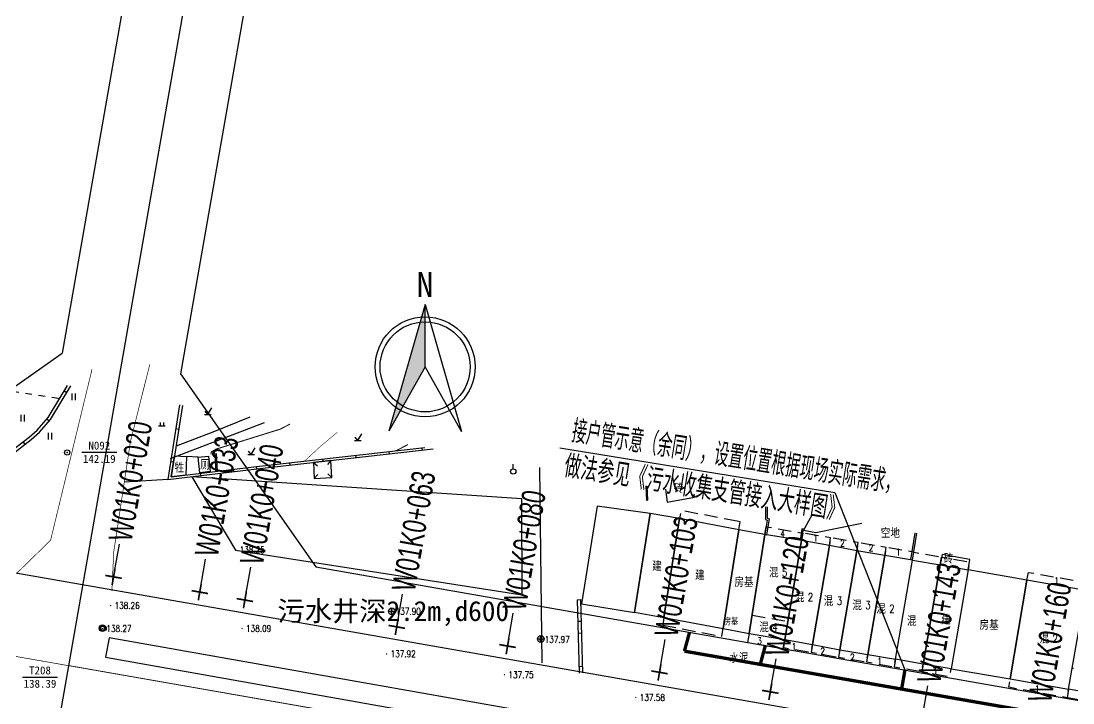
# Model space of a CAD drawing. Extents: x 529262 to 576451, y 2694391 to 2717535.
# Drawn here: x 562007.6 to 562165.4, y 2711071.6 to 2711173.8 of the extents above; entities that cross this region are included whole.
import ezdxf
from ezdxf.enums import TextEntityAlignment as Align
from ezdxf.xclip import XClip

# ---------------------------------------------------------------- set-up
doc = ezdxf.new("R2010")
doc.units = 0
doc.header["$XCLIPFRAME"] = 0
for name, pattern in [('X3', [5, 4, -1]), ('X5', [3, 2, -1]), ('X6', [2, 1, -1])]:
    doc.linetypes.add(name, pattern=pattern)
for name, color, linetype in [('a红线图', 1, 'Continuous'), ('COMPONENT', 8, 'Continuous'), ('DGX', 8, 'Continuous'), ('DLDW', 8, 'Continuous'), ('DLSS', 4, 'Continuous'), ('DMTZ', 8, 'Continuous'), ('GCD', 8, 'Continuous'), ('GPSCOMMON', 7, 'Continuous'), ('GXYZ', 8, 'Continuous'), ('JMD', 8, 'Continuous'), ('KZD', 8, 'Continuous'), ('PP-COM', 7, 'Continuous'), ('RD-中线', 40, 'Continuous'), ('RD-红线', 7, 'Continuous'), ('ZBTZ', 8, 'Continuous'), ('ZJ', 7, 'Continuous'), ('桩号标注_W01-', 7, 'Continuous'), ('纵断_分栏文字', 7, 'Continuous'), ('路名', 7, 'Continuous')]:
    doc.layers.add(name, color=color, linetype=linetype)
doc.layers.add('现状管道深度（物探资料）', color=2, linetype='Continuous', plot=False)
doc.styles.add('HZ', font='rs.shx', dxfattribs={"width": 0.8, "bigfont": 'hztxt.shx'})
doc.styles.add('JieTuHzTxt', font='smsim.shx', dxfattribs={"width": 0.7, "bigfont": 'smfs.shx'})
doc.styles.add('SMEDI', font='smsim.shx', dxfattribs={"width": 0.75, "height": 3.5, "bigfont": 'smfs.shx'})
doc.styles.get("Standard").update_dxf_attribs({"font": '', "height": 2.5, "bigfont": 'smfs.shx'})
doc.styles.add('宋体', font='', dxfattribs={"width": 0.75})
doc.styles.add('等线体', font='simhei.ttf')
doc.styles.get('Standard').set_extended_font_data('FangSong_GB2312')
doc.styles.get('宋体').set_extended_font_data('SimSun')
doc.linetypes.add('10422', pattern='A,0.75,[150,AAA.SHX,S=0.5,R=0,X=0,Y=0.5],1.5,[177,AAA.SHX,S=1,R=0,X=0,Y=0.4],0.75', length=3)
doc.linetypes.add('1161', pattern='A,0,[149,AAA.SHX,S=0.15,R=0,X=0,Y=0],-1.6', length=1.6)
doc.linetypes.add('445', pattern='A,8,-0.5,[147,AAA.SHX,S=1,R=0,X=0,Y=0],-1.5', length=10)

# ---------------------------------------------------------------- blocks, each defined once
blk = doc.blocks.new('Compass1')
for p, q in [((0, 12.5), (-7.245865642328226, -12.86052974814868)), ((0, 0), (0, 12.5)), ((0, 0), (-7.245865642328226, -12.86052974814868))]:
    blk.add_line(p, q)
at = {"color": 2}
for p, q in [((0, 12.5), (7.258392921233167, -12.9043752243162)), ((7.258392921233167, -12.9043752243162), (0, 0))]:
    blk.add_line(p, q, dxfattribs=at)
at = {"color": 3}
blk.add_circle((0, 0), 10, dxfattribs=at)
at = {"color": 2}
blk.add_circle((0, 0), 9, dxfattribs=at)
blk.add_solid([(-7.245865642328283, -12.86052974814882), (0, 12.5), (0, 0)], dxfattribs=at)
at = {"color": 3}
blk.add_text('N', height=5, dxfattribs=at).set_placement((-0.01376961122394693, 13.97023395669921), align=Align.CENTER)
blk = doc.blocks.new('A$C19FD0107')
at = {"layer": 'RD-中线', "color": 8, "linetype": 'Continuous', "flags": 128}
blk.add_lwpolyline([(-8910.044934011996, 17104.7686222787), (-8984.829305708408, 16677.69865296269)], dxfattribs=at)
at = {"layer": 'RD-红线', "color": 8, "linetype": 'Continuous', "flags": 128}
for points in [[(-8923.457875020802, 17080.34975416865), (-8984.205597624183, 16733.43866247591)], [(-8906.515874139965, 17072.74376130383), (-8966.474600918591, 16730.33837602101)]]:
    blk.add_lwpolyline(points, dxfattribs=at)
at = {"layer": 'RD-红线', "color": 8}
for points in [[(-9013.141403727233, 16713.12522032997), (-8984.205597624183, 16733.43866247591, 0.4141940690908014)], [(-8966.474600918591, 16730.33837602148), (-8946.159806773067, 16701.40064404206, 0.4142330559168292)]]:
    blk.add_lwpolyline(points, format="xyb", dxfattribs=at)
blk.add_lwpolyline([(-8946.159806773067, 16701.40064404206), (-8734.67003018409, 16664.38110236917)], dxfattribs=at)
blk = doc.blocks.new('GC200')
at = {"linetype": 'Continuous', "const_width": 0.2, "flags": 128}
blk.add_lwpolyline([(-0.1, 0, 1), (0.1, 0, 1)], format="xyb", close=True, dxfattribs=at)
blk = doc.blocks.new('gc125')
at = {"color": 8}
blk.add_line((0, 0.8), (0, 2.2), dxfattribs=at)
blk.add_circle((0, 0), 0.8, dxfattribs=at)
blk = doc.blocks.new('gc123')
at = {"color": 8}
for p, q in [((-1, 0), (1, 0)), ((0, 0), (-0.8, 1)), ((0, 0), (1.199999999999999, 2))]:
    blk.add_line(p, q, dxfattribs=at)
blk = doc.blocks.new('gc119')
at = {"color": 8}
for p, q in [((-1, 0), (1, 0)), ((-0.5, 1), (-0.5, 0)), ((0.5, 1), (0.5, 0))]:
    blk.add_line(p, q, dxfattribs=at)
blk = doc.blocks.new('gc121')
at = {"color": 8}
for p, q in [((-0.5, -1), (-0.5, 1)), ((0.5, -1), (0.5, 1))]:
    blk.add_line(p, q, dxfattribs=at)
blk = doc.blocks.new('gc117')
at = {"color": 8}
blk.add_circle((0, 0), 0.8, dxfattribs=at)
blk.add_point((0, 0), dxfattribs=at)
blk = doc.blocks.new('gcbj0109')
at = {"linetype": 'Continuous'}
for radius in [1, 0.6447541217484433]:
    blk.add_circle((0, 0), radius, dxfattribs=at)
blk = doc.blocks.new('gcbj0102')
for p, q in [((-1, 0), (1, 0)), ((-8.881784197001252e-16, -1), (-8.881784197001252e-16, 1))]:
    blk.add_line(p, q)
blk.add_circle((0, 0), 1)

msp = doc.modelspace()

# ---------------------------------------------------------------- linework, layer by layer
at = {"layer": 'a红线图', "color": 8, "lineweight": 0, "elevation": 137.0047}
msp.add_lwpolyline([(562282.1200077147, 2711030.416635995), (562014.7286890657, 2711077.239623325)], dxfattribs=at)
msp.add_lwpolyline([(562282.1200077147, 2711030.416635995), (562014.7286890657, 2711077.239623325)], dxfattribs=at)
at = {"layer": 'DGX', "color": 252, "linetype": 'Continuous', "flags": 128}
for points, const_width in [([(562050.1283465463, 2711107.875364961), (562052.4348195868, 2711110.012157921), (562055.0315557189, 2711112.185867162)], 0.075), ([(562063.8555171061, 2711109.420487618), (562065.624813765, 2711110.345099746)], 0.15)]:
    msp.add_lwpolyline(points, dxfattribs=dict(at, const_width=const_width))
at = {"layer": 'DLDW', "color": 252, "linetype": 'Continuous', "flags": 128}
for points in [[(562030.6186389182, 2711108.631460846), (562032.4136494417, 2711108.568038124), (562032.3148055591, 2711105.770526383), (562030.1231780604, 2711105.503237333)], [(562034.1506494418, 2711108.445038125), (562035.7126494417, 2711108.618038124), (562035.9666494417, 2711106.292038125), (562034.4046494418, 2711106.119038125)]]:
    msp.add_lwpolyline(points, close=True, dxfattribs=at)
at = {"layer": 'DLSS', "color": 8, "linetype": 'Continuous', "const_width": 0.1, "flags": 128}
for points in [[(562021.2247377269, 2711088.385836447), (562021.4923516129, 2711094.211601641), (562024.0157237664, 2711110.864396379), (562026.9091832452, 2711122.368800158)], [(562006.966850467, 2711091.054598456), (562012.0280005656, 2711096.003383643), (562018.2441177663, 2711121.640172043)]]:
    msp.add_lwpolyline(points, dxfattribs=at)
at = {"layer": 'DLSS', "color": 8, "linetype": 'X6', "flags": 128}
msp.add_lwpolyline([(562006.2691349349, 2711118.337070388), (562013.4052590717, 2711117.269760871)], dxfattribs=at)
at = {"layer": 'DLSS', "color": 8, "linetype": 'X3', "const_width": 0.15, "flags": 128}
msp.add_lwpolyline([(562047.946238475, 2711113.417067334), (562046.4647680204, 2711112.650802816), (562036.8107747262, 2711109.646483263), (562036.1386494415, 2711109.233038125), (562036.0806546964, 2711108.871688003)], dxfattribs=at)
at = {"layer": 'DLSS', "color": 8, "linetype": 'Continuous', "const_width": 0.1, "elevation": 136.145, "flags": 128}
msp.add_lwpolyline([(562084.0626494415, 2711065.071038125), (562061.7916494417, 2711068.945038125), (562012.0036494418, 2711077.665038124), (561959.5286494415, 2711086.845038125), (561890.1756494415, 2711099.030038125), (561878.887372768, 2711101.019500063)], dxfattribs=at)
at = {"layer": 'DMTZ', "linetype": '10422'}
msp.add_lwpolyline([(562041.897057511, 2711114.468220356), (562036.3596494417, 2711112.192038125), (562030.8476913695, 2711110.077644239)], dxfattribs=at)
at = {"layer": 'DMTZ', "linetype": '10422', "flags": 128}
for points in [[(562030.0136494418, 2711108.276038125), (562044.1276494418, 2711113.633038125)], [(562085.3628247753, 2711106.915268492), (562085.5286494417, 2711094.174038125), (562085.6819874429, 2711077.628666237)]]:
    msp.add_lwpolyline(points, dxfattribs=at)
at = {"layer": 'DMTZ', "linetype": '10422', "elevation": 139.09, "flags": 128}
msp.add_lwpolyline([(562029.6016494418, 2711105.087038125), (562023.0854797554, 2711104.691274603)], dxfattribs=at)
at = {"layer": 'GPSCOMMON', "const_width": 0.5}
for points in [[(562107.0929506592, 2711079.365782014), (562107.8547871504, 2711082.197118859)], [(562107.0929506592, 2711079.365782014), (562218.7688874237, 2711059.875407475)], [(562118.4657345408, 2711077.380933498), (562119.2307579183, 2711080.217740613)], [(562139.6687322917, 2711073.680455315), (562140.1693967944, 2711076.540712873)]]:
    msp.add_lwpolyline(points, dxfattribs=at)
at = {"layer": 'JMD', "linetype": 'Continuous'}
for p, q in [((562014.439480277, 2711118.110267388), (562014.0544235014, 2711118.343143492)), ((562011.8059547478, 2711113.865322811), (562011.465767339, 2711114.15989458)), ((562030.8138474467, 2711112.740571683, 143.596), (562031.2583072236, 2711112.670176322, 143.596)), ((562008.211971886, 2711110.414920491), (562007.9353815251, 2711110.76988214)), ((562062.8411444867, 2711108.954100196), (562062.8019959005, 2711109.301903859)), ((562067.809768248, 2711109.513365713), (562067.7706196618, 2711109.861169377)), ((562030.0316767732, 2711107.802129717, 143.596), (562030.4761365501, 2711107.731734357, 143.596)), ((562036.4236494417, 2711108.924038125), (562036.4330652193, 2711108.72425989)), ((562036.9571910615, 2711108.19243078), (562036.7575542988, 2711108.180382419)), ((562047.9352732028, 2711107.276303642), (562047.8961246167, 2711107.624107306)), ((562051.4418911336, 2711107.6710066), (562052.0527018551, 2711107.154373014)), ((562052.9038969643, 2711107.83556916), (562052.8647483779, 2711108.183372823)), ((562054.0506596705, 2711107.964648131), (562053.5340260842, 2711107.353837409)), ((562057.8725207255, 2711108.394834678), (562057.8333721393, 2711108.742638341)), ((562034.5648733875, 2711105.692354625), (562034.5225012322, 2711106.039780302)), ((562039.5280973329, 2711106.297671126), (562039.4857251779, 2711106.645096803)), ((562042.9666494417, 2711106.717038125), (562042.9275008556, 2711107.064841788)), ((562051.5726494418, 2711105.278038125), (562052.1066276868, 2711105.873745464)), ((562054.1896494417, 2711105.421038125), (562053.5939421029, 2711105.95501637)), ((562101.3846494417, 2711101.980038125), (562101.5345374604, 2711101.985833109)), ((562119.1676494417, 2711096.848038125), (562119.4145010835, 2711096.808487309)), ((562124.629259214, 2711097.213833476), (562124.8273457936, 2711097.186234436)), ((562091.0216494417, 2711087.084038124), (562091.5215752709, 2711087.092650058)), ((562091.0772494418, 2711083.856438125), (562091.5771752708, 2711083.865050058)), ((562091.1405931675, 2711082.085453085), (562091.6404516714, 2711082.097347458)), ((562091.2595368933, 2711077.086868046), (562091.7593953973, 2711077.098762419))]:
    msp.add_line(p, q, dxfattribs=at)
at = {"layer": 'JMD', "linetype": 'Continuous', "flags": 128}
for points in [[(562003.8156494417, 2711109.290038125), (562006.1446494418, 2711108.804038125), (562009.0886494417, 2711111.098038125), (562010.3466494418, 2711112.180038125), (562012.0256494418, 2711114.119038125), (562015.057455754, 2711119.132079593)], [(562003.9075723598, 2711109.730549393), (562006.0324997279, 2711109.287133892), (562008.8034691629, 2711111.446306406), (562010.028124277, 2711112.499626624), (562011.660403161, 2711114.384670552), (562014.5815709517, 2711119.214773061)], [(562042.9275008556, 2711107.064841788), (562068.158491715, 2711109.904828038)], [(562042.9666494417, 2711106.717038125), (562069.3885883436, 2711109.691076822)], [(562037.0683682554, 2711106.350266897), (562036.9116494417, 2711108.947038125), (562036.4236494417, 2711108.924038125)], [(562036.8694683416, 2711106.326009231), (562036.723903256, 2711108.737967421), (562036.4330652193, 2711108.72425989)], [(562029.6016494418, 2711105.087038125), (562042.9666494417, 2711106.717038125)], [(562030.1231780604, 2711105.503237333), (562042.9275008556, 2711107.064841788)], [(562101.3009188639, 2711104.145740538), (562101.3846494417, 2711101.980038125)], [(562101.4520462367, 2711104.119479462), (562101.5345374604, 2711101.985833109)], [(562104.2632083297, 2711103.630989939), (562104.5046494417, 2711101.704038124), (562108.6086494417, 2711102.446038125), (562108.5659828378, 2711102.883306168)], [(562119.266921875, 2711101.02382726), (562119.2766494417, 2711099.103038125), (562119.5156494417, 2711099.020038125), (562119.1676494417, 2711096.848038125)], [(562119.5171452832, 2711100.980346482), (562119.52575049, 2711099.281176648), (562119.7956596506, 2711099.187442504), (562119.4145010835, 2711096.808487309)], [(562114.9976494417, 2711097.60860557), (562106.3476494417, 2711099.246038124), (562104.0266494417, 2711084.437038124), (562112.9036494417, 2711082.768038125), (562114.9976494417, 2711096.006771458)], [(562114.9976494417, 2711096.006771458), (562115.2436494417, 2711097.562038125), (562114.9976494417, 2711097.60860557)], [(562114.9976494417, 2711082.359479052), (562116.7886494417, 2711082.010038124), (562119.1676494417, 2711096.848038125), (562115.2436494417, 2711097.562038125), (562114.9976494417, 2711096.006771458)], [(562125.0371287547, 2711097.635990468), (562124.6967914711, 2711097.698532721), (562124.4563338422, 2711095.972696266)], [(562125.0009809379, 2711097.439284252), (562124.8660573061, 2711097.464078562), (562124.6544204218, 2711095.945097226)], [(562141.0441670696, 2711093.049861116), (562141.7078838501, 2711097.124310094)], [(562141.2906494415, 2711093.008038125), (562141.9542065868, 2711097.081507127)], [(562114.9976494417, 2711096.006771458), (562112.9036494417, 2711082.768038125), (562114.9976494417, 2711082.359479052)]]:
    msp.add_lwpolyline(points, dxfattribs=at)
for points, elevation in [([(562031.377012826, 2711116.296265647), (562029.6016494418, 2711105.087038125)], 143.596), ([(562031.8204186663, 2711116.219215977), (562030.1231780604, 2711105.503237333)], 143.596), ([(562133.7059232207, 2711098.514793392), (562126.8227624638, 2711097.121711089), (562124.9316693716, 2711097.451357818), (562126.2764858268, 2711099.805790574)], -526.821)]:
    msp.add_lwpolyline(points, dxfattribs=dict(at, elevation=elevation))
at = {"layer": 'JMD', "linetype": '445', "ltscale": 0.5, "flags": 128}
msp.add_lwpolyline([(562034.1506494418, 2711108.445038125), (562032.4136494417, 2711108.568038124)], dxfattribs=at)
at = {"layer": 'JMD', "linetype": 'Continuous', "flags": 128}
for points in [[(562051.4418911336, 2711107.6710066), (562051.5726494418, 2711105.278038125), (562054.1896494417, 2711105.421038125), (562054.0506596705, 2711107.964648131)], [(562033.200035112, 2711105.498847782), (562039.7631879703, 2711094.516253707), (562082.7537784034, 2711087.7999007), (562082.7311542716, 2711102.201175162)], [(562091.6308412598, 2711086.466958795), (562099.5880715637, 2711085.1843946), (562101.939688448, 2711100.013753025), (562093.9839664196, 2711101.124341049)], [(562101.9406494417, 2711100.009038125), (562099.5846494418, 2711085.187038125), (562104.0266494417, 2711084.437038124), (562106.3476494417, 2711099.246038124)], [(562119.1676494417, 2711096.848038125), (562116.7886494417, 2711082.010038124), (562122.1286494418, 2711081.100038125), (562124.6536494417, 2711095.940038124)], [(562124.6536494417, 2711095.940038124), (562122.1286494418, 2711081.100038125), (562126.3046494417, 2711080.350038125), (562128.8296494415, 2711095.190038125)], [(562126.3046494417, 2711080.350038125), (562130.4206494418, 2711079.585038125), (562132.9456494414, 2711094.425038124), (562128.8296494415, 2711095.190038125)], [(562130.4206494418, 2711079.585038125), (562134.6166494418, 2711078.872038125), (562137.1416494414, 2711093.712038124), (562132.9456494414, 2711094.425038124)], [(562134.6166494418, 2711078.872038125), (562138.7586494418, 2711078.155038125), (562141.2906494415, 2711093.008038125), (562137.1416494414, 2711093.712038124)], [(562149.6446494417, 2711091.577038124), (562149.8986494415, 2711093.122038125), (562145.7266494418, 2711093.856038125), (562145.4696494418, 2711092.324038125)], [(562141.2906494415, 2711093.008038125), (562145.4696494418, 2711092.324038125), (562142.8876494417, 2711077.432038125), (562138.7656494417, 2711078.168038124)], [(562142.8876494417, 2711077.432038125), (562145.4696494418, 2711092.324038125), (562149.6446494417, 2711091.577038124), (562147.0856494418, 2711076.721038125)], [(562147.0856494418, 2711076.721038125), (562155.9616494417, 2711075.205038125), (562158.4686494418, 2711090.005038125), (562149.6446494417, 2711091.577038124)], [(562155.9616494417, 2711075.205038125), (562164.7176494416, 2711073.649038124), (562167.3056494417, 2711088.446038125), (562158.4686494418, 2711090.005038125)]]:
    msp.add_lwpolyline(points, close=True, dxfattribs=at)
at = {"layer": 'JMD', "linetype": 'X5', "flags": 128}
for points in [[(562114.9976494417, 2711098.851708089), (562106.5748263161, 2711100.446136387), (562106.3476494417, 2711099.246038124)], [(562115.2436494417, 2711097.562038125), (562115.4708263162, 2711098.762136388), (562114.9976494417, 2711098.851708089)], [(562128.8296494415, 2711095.190038125), (562129.015087558, 2711096.354302149), (562124.8394751912, 2711097.076474699), (562124.6536494417, 2711095.940038124)], [(562132.9456494414, 2711094.425038124), (562133.138783783, 2711095.641108502), (562129.015087558, 2711096.354302149), (562128.8296494415, 2711095.190038125)], [(562137.1416494414, 2711093.712038124), (562137.3321871993, 2711094.915858989), (562133.138783783, 2711095.641108502), (562132.9456494414, 2711094.425038124)], [(562141.2906494415, 2711093.008038125), (562141.4784614163, 2711094.198760475), (562137.3321871993, 2711094.915858989), (562137.1416494414, 2711093.712038124)], [(562141.2906494415, 2711093.008038125), (562141.4784614163, 2711094.198760475), (562145.6626549839, 2711093.475103806), (562145.4696494418, 2711092.324038125)], [(562145.4696494418, 2711092.324038125), (562145.6626549839, 2711093.475103806), (562149.8376494417, 2711092.753038125), (562149.6446494417, 2711091.577038124)], [(562158.4686494418, 2711090.005038125), (562158.7046494418, 2711091.175038125), (562167.5416494417, 2711089.616038125), (562167.3056494417, 2711088.446038125)], [(562122.1286494418, 2711081.100038125), (562121.9282801808, 2711079.924244879), (562126.1030894413, 2711079.195441163), (562126.3046494417, 2711080.350038125)], [(562126.3046494417, 2711080.350038125), (562126.1030894413, 2711079.195441163), (562130.2269606418, 2711078.475529793), (562130.4206494418, 2711079.585038125)], [(562130.4206494418, 2711079.585038125), (562130.2269606418, 2711078.475529793), (562134.4196566558, 2711077.743603555), (562134.6166494418, 2711078.872038125)], [(562134.6166494418, 2711078.872038125), (562134.4196566558, 2711077.743603555), (562138.5606273022, 2711077.020707105), (562138.7656494417, 2711078.168038124)], [(562138.7586494418, 2711078.155038125), (562138.5606273022, 2711077.020707105), (562142.6899988645, 2711076.299835527), (562142.8876494417, 2711077.432038125)], [(562142.8876494417, 2711077.432038125), (562142.6899988645, 2711076.299835527), (562146.889695227, 2711075.566687227), (562147.0856494418, 2711076.721038125)], [(562164.7176494416, 2711073.649038124), (562164.4923258964, 2711072.387051602), (562155.7363258965, 2711073.943051602), (562155.9616494417, 2711075.205038125)], [(562173.8576494417, 2711072.618038124), (562173.5096494417, 2711070.777038125), (562164.4923258964, 2711072.387051602), (562164.7176494416, 2711073.649038124)]]:
    msp.add_lwpolyline(points, dxfattribs=at)
for points, elevation in [([(562119.1676494417, 2711096.848038125), (562119.3606494418, 2711098.024038125), (562124.8394751912, 2711097.076474699), (562124.6536494417, 2711095.940038124)], 137.32), ([(562117.2283947068, 2711084.75276206), (562122.5947944593, 2711083.839678545)], 137.294), ([(562116.7886494417, 2711082.010038124), (562116.5607579182, 2711080.672740613), (562121.9007579185, 2711079.762740613), (562122.1286494418, 2711081.100038125)], 137.32), ([(562174.293619555, 2711075.206917854), (562165.2662707929, 2711076.785804019)], 136.934)]:
    msp.add_lwpolyline(points, dxfattribs=dict(at, elevation=elevation))
at = {"layer": 'JMD', "linetype": 'Continuous'}
for points in [[(562091.0216494417, 2711087.084038124), (562091.283506972, 2711076.079530538)], [(562091.5215079456, 2711087.095932497), (562091.783365476, 2711076.091424911)]]:
    msp.add_lwpolyline(points, dxfattribs=at)
at = {"layer": 'JMD', "linetype": 'Continuous', "flags": 128}
msp.add_lwpolyline([(562167.3056494417, 2711088.446038125), (562176.2526494418, 2711086.840038125), (562173.8576494417, 2711072.618038124, -0.2935073755035101), (562173.3876494417, 2711072.101038125), (562164.7176494416, 2711073.649038124)], format="xyb", close=True, dxfattribs=at)
at = {"layer": 'JMD', "linetype": 'X5'}
msp.add_lwpolyline([(562104.0266494417, 2711084.437038124), (562103.8306494417, 2711083.259038125), (562112.6830389493, 2711081.594665242), (562112.9036494417, 2711082.768038125)], dxfattribs=at)
at = {"layer": 'KZD', "linetype": 'Continuous'}
for p, q in [((562016.7096781443, 2711109.194370135, 142.19), (562021.9596781443, 2711109.194370135, 142.19)), ((562007.8153982346, 2711075.48162542, 138.392), (562013.0653982346, 2711075.48162542, 138.392))]:
    msp.add_line(p, q, dxfattribs=at)
at = {"layer": 'ZBTZ', "linetype": '1161', "flags": 128}
msp.add_lwpolyline([(562291.5895963055, 2711051.296312829), (562286.7592364639, 2711042.089258804), (561829.9405269922, 2711122.016661169)], dxfattribs=at)
msp.add_lwpolyline([(562282.8693181564, 2711034.85703403), (562106.1335560525, 2711066.274104074), (562020.8127843628, 2711081.357207517), (562020.2564564894, 2711078.442281566), (562020.2564564894, 2711078.442281566), (562105.610194771, 2711063.320107972), (562282.3701112036, 2711031.898744049)], close=True, dxfattribs=at)
at = {"layer": '桩号标注_W01-'}
for p, q in [((562021.470775509, 2711090.503922658), (562022.3396759164, 2711095.427845086)), ((562034.3987466291, 2711088.22258709), (562035.2676470365, 2711093.146509518)), ((562041.1664652233, 2711087.02832103), (562042.0353656305, 2711091.952243458)), ((562063.9422812006, 2711083.009184648), (562064.8111816078, 2711087.933107076)), ((562080.5676365911, 2711080.133159074), (562081.4199294955, 2711085.059983284)), ((562103.356874888, 2711076.190841414), (562104.2091677923, 2711081.117665625)), ((562119.9737906804, 2711073.266448398), (562120.8404169858, 2711078.190771585)), ((562142.7512921612, 2711069.257860578), (562143.6179184666, 2711074.182183764))]:
    msp.add_line(p, q, dxfattribs=at)
at = {"layer": '桩号标注_W01-', "const_width": 0.25}
for points in [[(562021.6880006108, 2711091.734903265), (562021.2535504074, 2711089.27294205)], [(562022.7017561161, 2711090.286697556), (562020.2397949019, 2711090.721147759)], [(562034.6159717309, 2711089.453567697), (562034.1815215275, 2711086.991606483)], [(562035.6297272362, 2711088.005361988), (562033.167766022, 2711088.439812192)], [(562042.3974458304, 2711086.811095928), (562039.9354846162, 2711087.245546131)], [(562041.3836903251, 2711088.259301637), (562040.9492401216, 2711085.797340422)], [(562064.1595063023, 2711084.240165255), (562063.7250560989, 2711081.778204041)], [(562065.1732618076, 2711082.791959546), (562062.7113005935, 2711083.22640975)], [(562080.7807098173, 2711081.364865126), (562080.3545633651, 2711078.901453021)], [(562081.7993426439, 2711079.920085847), (562079.3359305385, 2711080.3462323)], [(562104.5885809407, 2711075.977768188), (562102.1251688353, 2711076.40391464)], [(562103.5699481141, 2711077.422547467), (562103.1438016619, 2711074.959135361)], [(562120.1904472568, 2711074.497529195), (562119.7571341041, 2711072.035367602)], [(562121.2048714771, 2711073.049791822), (562118.7427098837, 2711073.483104974)]]:
    msp.add_lwpolyline(points, dxfattribs=at)
at = {"layer": '纵断_分栏文字', "color": 3}
msp.add_lwpolyline([(562088.4231817238, 2711109.83033436), (562129.6570676452, 2711103.165029196), (562140.1693967944, 2711076.540712873)], dxfattribs=at)

# ---------------------------------------------------------------- block references
at = {"layer": 'COMPONENT', "linetype": 'Continuous', "xscale": 0.5, "yscale": 0.5}
for name, p in [('gcbj0102', (562063.2043935574, 2711085.336780872)), ('gcbj0109', (562019.8299443116, 2711082.809948507)), ('gcbj0102', (562085.5556048318, 2711081.191055154))]:
    msp.add_blockref(name, p, dxfattribs=at)
at = {"layer": 'GCD', "linetype": 'Continuous'}
ref = msp.add_blockref('GC200', (562039.7818874236, 2711094.565407475, 138.249), dxfattribs=dict(at, xscale=0.5, yscale=0.5, zscale=0.5))
ref.add_attrib('height', '138.25', dxfattribs={"linetype": 'Continuous', "height": 1, "style": 'HZ', "width": 0.8}).set_placement((562040.3818874236, 2711094.565407475, 138.249), align=Align.MIDDLE_LEFT)
ref = msp.add_blockref('GC200', (562021.0205107942, 2711086.199076075, 138.26), dxfattribs=dict(at, xscale=0.5, yscale=0.5, zscale=0.5))
ref.add_attrib('height', '138.26', dxfattribs={"linetype": 'Continuous', "height": 1, "style": 'HZ', "width": 0.8}).set_placement((562021.6205107942, 2711086.199076075, 138.26), align=Align.MIDDLE_LEFT)
ref = msp.add_blockref('GC200', (562063.1908874237, 2711085.337407475, 137.895), dxfattribs=dict(at, xscale=0.5, yscale=0.5, zscale=0.5))
ref.add_attrib('height', '137.90', dxfattribs={"linetype": 'Continuous', "height": 1, "style": 'HZ', "width": 0.8}).set_placement((562063.7908874237, 2711085.337407475, 137.895), align=Align.MIDDLE_LEFT)
ref = msp.add_blockref('GC200', (562019.7988874236, 2711082.741407475, 138.274), dxfattribs=dict(at, xscale=0.5, yscale=0.5, zscale=0.5))
ref.add_attrib('height', '138.27', dxfattribs={"linetype": 'Continuous', "height": 1, "style": 'HZ', "width": 0.8}).set_placement((562020.3988874236, 2711082.741407475, 138.274), align=Align.MIDDLE_LEFT)
ref = msp.add_blockref('GC200', (562040.7490154182, 2711082.761593567, 138.09), dxfattribs=dict(at, xscale=0.5, yscale=0.5, zscale=0.5))
ref.add_attrib('height', '138.09', dxfattribs={"linetype": 'Continuous', "height": 1, "style": 'HZ', "width": 0.8}).set_placement((562041.3490154182, 2711082.761593567, 138.09), align=Align.MIDDLE_LEFT)
ref = msp.add_blockref('GC200', (562085.5278874236, 2711081.130407475, 137.969), dxfattribs=dict(at, xscale=0.5, yscale=0.5, zscale=0.5))
ref.add_attrib('height', '137.97', dxfattribs={"linetype": 'Continuous', "height": 1, "style": 'HZ', "width": 0.8}).set_placement((562086.1278874236, 2711081.130407475, 137.969), align=Align.MIDDLE_LEFT)
ref = msp.add_blockref('GC200', (562062.424114275, 2711078.957719779, 137.92), dxfattribs=dict(at, xscale=0.5, yscale=0.5, zscale=0.5))
ref.add_attrib('height', '137.92', dxfattribs={"linetype": 'Continuous', "height": 1, "style": 'HZ', "width": 0.8}).set_placement((562063.024114275, 2711078.957719779, 137.92), align=Align.MIDDLE_LEFT)
ref = msp.add_blockref('GC200', (562080.1022834933, 2711075.83545154, 137.75), dxfattribs=dict(at, xscale=0.5, yscale=0.5, zscale=0.5))
ref.add_attrib('height', '137.75', dxfattribs={"linetype": 'Continuous', "height": 1, "style": 'HZ', "width": 0.8}).set_placement((562080.7022834932, 2711075.83545154, 137.75), align=Align.MIDDLE_LEFT)
ref = msp.add_blockref('GC200', (562099.7981010491, 2711072.42156082, 137.577), dxfattribs=dict(at, xscale=0.5, yscale=0.5, zscale=0.5))
ref.add_attrib('height', '137.58', dxfattribs={"linetype": 'Continuous', "height": 1, "style": 'HZ', "width": 0.8}).set_placement((562100.3981010491, 2711072.42156082, 137.577), align=Align.MIDDLE_LEFT)
at = {"layer": 'KZD', "linetype": 'Continuous', "xscale": 0.5, "yscale": 0.5, "zscale": 0.5}
msp.add_blockref('gc117', (562014.5086494418, 2711109.153038125, 142.19), dxfattribs=at)
at = {"layer": 'PP-COM'}
ref = msp.add_blockref('A$C19FD0107', (570997.9927985519, 2694390.602628201), dxfattribs=at)
XClip(ref).set_block_clipping_path([(-9366.438313488383, 14428.60439108219), (-3328.44807433628, 17452.748486375436)])
at = {"layer": 'ZBTZ', "linetype": 'Continuous', "xscale": 0.5, "yscale": 0.5}
for name, p in [('gc121', (562015.4985268187, 2711117.509525104)), ('gc123', (562035.6183095514, 2711114.847019798)), ('gc121', (562007.8764963491, 2711114.286829352)), ('gc119', (562028.7353985092, 2711113.158919277)), ('gc121', (562011.9631074932, 2711111.580544621)), ('gc123', (562058.1192470397, 2711110.952151978)), ('gc123', (562042.1232649729, 2711108.850193858)), ('gc125', (562081.4177323887, 2711106.299873929))]:
    msp.add_blockref(name, p, dxfattribs=at)
at = {"layer": '路名', "xscale": 0.75, "yscale": 0.75}
msp.add_blockref('Compass1', (562068.1977997682, 2711121.988809787), dxfattribs=at)

# ---------------------------------------------------------------- texts
at = {"layer": 'DLDW', "color": 252, "linetype": 'Continuous', "style": 'HZ', "width": 0.8}
for s, p in [('牲', (562031.3343260159, 2711106.976730688)), ('厕', (562035.1723111848, 2711107.369219259))]:
    msp.add_text(s, height=1.5, dxfattribs=at).set_placement(p, align=Align.MIDDLE)
at = {"layer": 'GXYZ', "linetype": 'Continuous', "style": '宋体'}
for s, p in [('污', (562063.2045962086, 2711085.330590379)), ('电网', (562019.8258912876, 2711082.736376876)), ('污', (562085.555807483, 2711081.184864661))]:
    msp.add_text(s, height=0.5, dxfattribs=at).set_placement(p, align=Align.MIDDLE)
at = {"layer": 'JMD', "linetype": 'Continuous', "style": 'HZ', "width": 0.8}
for s, p in [('砖', (562106.9325118554, 2711103.779142748)), ('砖', (562147.4251457561, 2711093.254676019)), ('混', (562121.2163425877, 2711091.167526923)), ('混', (562125.0872634902, 2711087.46569316)), ('混', (562129.4259652261, 2711086.894747786)), ('混', (562133.7169587179, 2711086.270823139)), ('混', (562137.305790875, 2711085.72488827)), ('混', (562141.9108786429, 2711083.890516182)), ('混', (562119.756690357, 2711082.969600219)), ('混', (562161.7898617692, 2711081.265792909))]:
    msp.add_text(s, height=1.5, dxfattribs=at).set_placement(p, align=Align.MIDDLE_RIGHT)
for s, height, p in [('建', 1.5, (562102.9748994417, 2711092.219788125)), ('建', 1.5, (562109.4010018845, 2711090.872852956)), ('房基', 1.5, (562116.0258994417, 2711089.797038125)), ('房基', 1, (562114.0796113395, 2711083.878534069)), ('建', 1.5, (562146.3092833309, 2711084.176622768)), ('房基', 1.5, (562152.7901494417, 2711083.377038125))]:
    msp.add_text(s, height=height, dxfattribs=at).set_placement(p, align=Align.MIDDLE)
for s, p in [('5', (562121.7163425876, 2711091.167526923)), ('2', (562125.5872634902, 2711087.46569316)), ('3', (562129.9259652261, 2711086.894747786)), ('3', (562134.216958718, 2711086.270823139)), ('2', (562137.805790875, 2711085.72488827)), ('4', (562120.256690357, 2711082.969600219)), ('2', (562162.2898617692, 2711081.265792909))]:
    msp.add_text(s, height=1.199999999999999, dxfattribs=at).set_placement(p, align=Align.MIDDLE_LEFT)
at = {"layer": 'KZD', "linetype": 'Continuous', "style": '等线体'}
for s, p in [('N092', (562019.3346781443, 2711110.194370135, 142.19)), ('142.19', (562019.3346781443, 2711108.194370135, 142.19)), ('T208', (562010.4403982346, 2711076.481625419, 138.392)), ('138.39', (562010.4403982346, 2711074.481625419, 138.392))]:
    msp.add_text(s, height=1.199999999999999, dxfattribs=at).set_placement(p, align=Align.MIDDLE_CENTER)
at = {"layer": 'ZJ', "color": 8, "linetype": 'Continuous', "style": 'HZ', "width": 0.8}
for s, p in [('4', (562121.480345807, 2711096.96591473)), ('1', (562126.420407459, 2711096.331578397)), ('2', (562130.4523881931, 2711095.569895444)), ('2', (562134.7551437175, 2711094.869469776)), ('1', (562138.8392534594, 2711094.229050068)), ('1', (562162.5881773187, 2711089.932996243)), ('3', (562118.0292014427, 2711080.914458694)), ('1', (562123.1797434661, 2711080.043701707)), ('2', (562127.4799145439, 2711079.342502784)), ('2', (562131.9325759723, 2711078.458379053)), ('1', (562136.0026232842, 2711077.856676697)), ('3', (562144.2312372044, 2711076.374408872)), ('1', (562159.6813110065, 2711073.700001486))]:
    msp.add_text(s, height=1, dxfattribs=at).set_placement(p, align=Align.MIDDLE_LEFT)
for s, p in [('空地', (562137.9811098007, 2711097.158042066)), ('水泥', (562115.2439706669, 2711078.432684372))]:
    msp.add_text(s, height=1.5, dxfattribs=at).set_placement(p, align=Align.MIDDLE)
at = {"layer": '桩号标注_W01-', "style": 'JieTuHzTxt', "width": 0.7}
for s, rotation, p in [('W01K0+020', 79.99232579164917, (562022.4265659571, 2711095.920237329)), ('W01K0+033', 79.99232579164917, (562035.3545370772, 2711093.638901761)), ('W01K0+040', 79.99232579219208, (562042.1222556713, 2711092.444635701)), ('W01K0+063', 79.99232579219208, (562064.8980716486, 2711088.425499319)), ('W01K0+080', 80.18551701968487, (562081.505158786, 2711085.552665705)), ('W01K0+103', 80.18551701968487, (562104.2943970828, 2711081.610348046)), ('W01K0+120', 80.01878663443455, (562120.9270796163, 2711078.683203903)), ('W01K0+143', 80.01878663443455, (562143.7045810971, 2711074.674616083)), ('W01K0+160', 80.11841498004178, (562160.3173047748, 2711071.780741793))]:
    msp.add_text(s, height=3.5, rotation=rotation, dxfattribs=at).set_placement(p, align=Align.MIDDLE_LEFT)
at = {"layer": '现状管道深度（物探资料）'}
msp.add_text('污水井深2.2m,d600', height=3, dxfattribs=at).set_placement((562063.42, 2711085.385), align=Align.MIDDLE_CENTER)
at = {"layer": '纵断_分栏文字', "color": 3, "style": 'SMEDI'}
for s, width, p in [('接户管示意（余同），设置位置根据现场实际需求，', 0.65, (562090.0259753002, 2711110.710333099)), ('做法参见《污水收集支管接入大样图》', 0.75, (562088.8604026252, 2711105.491906012))]:
    msp.add_text(s, height=3.5, rotation=350.8664427999537, dxfattribs=dict(at, width=width)).set_placement(p)

doc.saveas('drawing.dxf')
